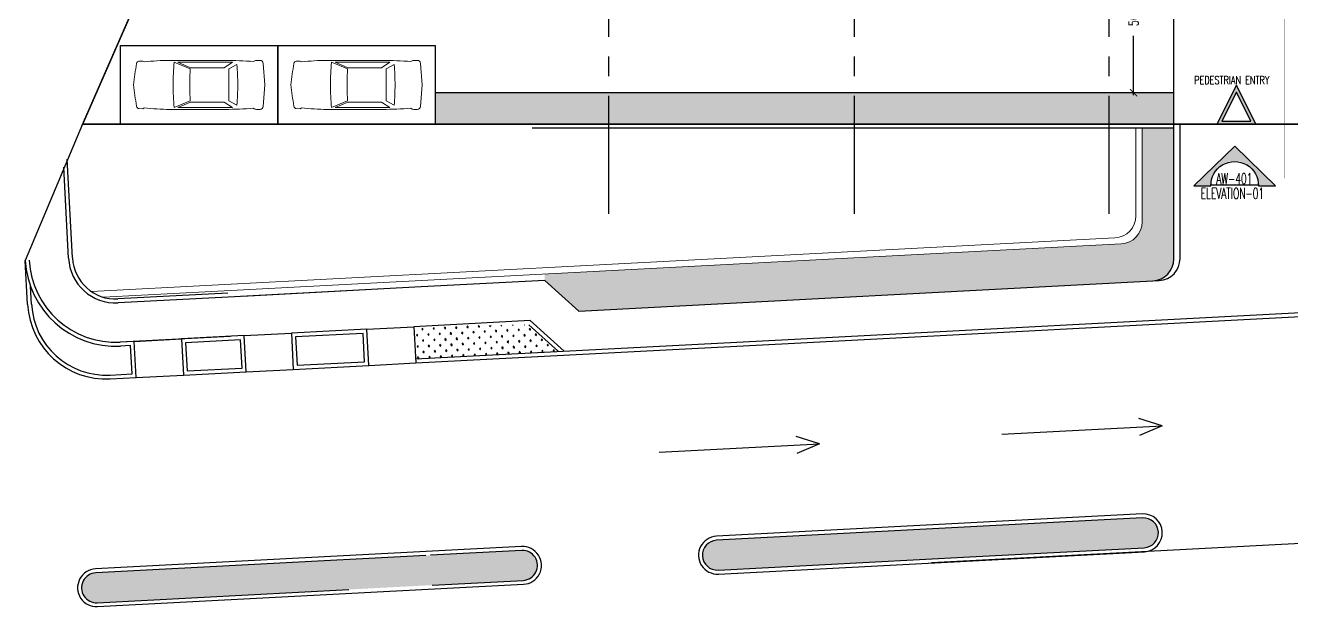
# Model space of a CAD drawing. Header units: millimetres. Extents: x -2076597 to 16308595, y -4402071 to 17875273.
# Drawn here: x -2076597 to -2036348, y -4143813 to -4125350 of the extents above; entities that cross this region are included whole.
import ezdxf
from ezdxf.lldxf.tags import DXFTag

# ---------------------------------------------------------------- set-up
doc = ezdxf.new("R2010")
doc.units = ezdxf.units.MM
for name, pattern in [('CENTER', [50.8, 31.75, -6.35, 6.35, -6.35]), ('CENTER2', [1.125, 0.75, -0.125, 0.125, -0.125]), ('CONTINULUS', [0])]:
    doc.linetypes.add(name, pattern=pattern)
for name, color, linetype, lineweight in [('A- REF LINES', 5, 'Continuous', 9), ('A-DETL-GENF', 92, 'Continuous', 9), ('A-DETL-THIN', 1, 'Continuous', 9), ('A-ELEV FINEWALL', 6, 'Continuous', 9), ('G-IMPT', 8, 'Continuous', 9)]:
    doc.layers.add(name, color=color, linetype=linetype, lineweight=lineweight)
for name, color, linetype in [('A- RETAINING WALL HATCH', 252, 'Continuous'), ('A- STAIRSCASE', 1, 'Continuous'), ('A-CAR', 251, 'Continuous'), ('A-DIMS', 4, 'Continuous'), ('A-DRIVEWAY', 1, 'Continuous'), ('a-ref', 5, 'Continuous'), ('A-RETAINING WALL', 7, 'Continuous'), ('A-SITE BOUNDARY', 7, 'CENTER'), ('A-TXTROOM', 3, 'Continuous'), ('La-hatch', 8, 'Continuous'), ('LA-KERB', 42, 'Continuous'), ('LA-MEDIAN', 3, 'Continuous'), ('LA-PAVING', 6, 'Continuous'), ('LA-PLANTING', 90, 'Continuous'), ('S-GRID', 252, 'CENTER2')]:
    doc.layers.add(name, color=color, linetype=linetype)
doc.styles.add('ROMANS', font='romans.shx', dxfattribs={"width": 0.75})
tags = doc.linetypes.add('DASHEDX2', pattern=[1.5, 1, -0.5]).pattern_tags.tags
tags[6:7] = [DXFTag(74, 4), DXFTag(75, 0), DXFTag(340, '0'), DXFTag(46, 1.0), DXFTag(50, 0.0), DXFTag(44, 0.0), DXFTag(45, 0.0)]
tags[4:5] = [DXFTag(74, 4), DXFTag(75, 0), DXFTag(340, '0'), DXFTag(46, 1.0), DXFTag(50, 0.0), DXFTag(44, 0.0), DXFTag(45, 0.0)]
tags = doc.linetypes.add('Sheet-A1-BLOCK-12$0$DASHDOT2', pattern=[0.5, 0.25, -0.125, 0, -0.125]).pattern_tags.tags
tags[10:11] = [DXFTag(74, 4), DXFTag(75, 0), DXFTag(340, '0'), DXFTag(46, 1.0), DXFTag(50, 0.0), DXFTag(44, 0.0), DXFTag(45, 0.0)]
tags[8:9] = [DXFTag(74, 4), DXFTag(75, 0), DXFTag(340, '0'), DXFTag(46, 1.0), DXFTag(50, 0.0), DXFTag(44, 0.0), DXFTag(45, 0.0)]
tags[6:7] = [DXFTag(74, 4), DXFTag(75, 0), DXFTag(340, '0'), DXFTag(46, 1.0), DXFTag(50, 0.0), DXFTag(44, 0.0), DXFTag(45, 0.0)]
tags[4:5] = [DXFTag(74, 4), DXFTag(75, 0), DXFTag(340, '0'), DXFTag(46, 1.0), DXFTag(50, 0.0), DXFTag(44, 0.0), DXFTag(45, 0.0)]
doc.dimstyles.new('DIMM-100', dxfattribs={"dimscale": 150, "dimtxt": 2, "dimasz": 1.5, "dimexe": 1, "dimexo": 0, "dimgap": 2, "dimtad": 0, "dimtoh": 1, "dimdec": 0, "dimzin": 0, "dimdsep": 46, "dimtxsty": 'ROMANS', "dimblk": 'ARCHTICK', "dimcen": 1.5, "dimdle": 0.5, "dimclrd": 8, "dimclre": 8, "dimclrt": 256, "dimazin": 0, "dimtfac": 1, "dimtdec": 0, "dimtix": 1, "dimtofl": 0, "dimtmove": 2, "dimatfit": 3, "dimldrblk": 'DOT', "dimfxl": 0, "dimtolj": 1, "dimtzin": 0, "dimarcsym": 0})
pattern_1 = [(90, (-2923080.42, -3104110.72), (-107.7630734, 107.7630734), [28.575, -186.951147]), (45, (-2923080.42, -3104110.72), (-107.763073, 107.763073), [28.575, -123.825]), (135, (-2923080.42, -3104110.72), (-107.763073, -107.763073), [28.575, -123.825])]

# ---------------------------------------------------------------- blocks, each defined once
blk = doc.blocks.new('Family - ___-240295-0_ ground floor')
at = {"layer": 'A-SITE BOUNDARY', "ltscale": 100, "const_width": 50}
blk.add_lwpolyline([(83289, 239099), (44096, 242471), (19986, 187452), (76141, 187452)], close=True, dxfattribs=at)
blk = doc.blocks.new('CAR_0001 - CAR_dwg_AV-LSP01-273113--1_ BASEMENT')
at = {"layer": 'G-IMPT'}
for p, q in [((-2319, 915), (-2182, 915)), ((-990, 915), (1117, 915)), ((340, 589), (955, 845)), ((-2319, -954), (-2182, -954)), ((-990, -954), (1117, -954)), ((340, -628), (955, -884))]:
    blk.add_line(p, q, dxfattribs=at)
at = {"layer": 'G-IMPT', "flags": 128}
for points in [[(-2436, -837), (-2500, -19), (-2436, 798)], [(-1438, 756), (-1131, 589), (-1131, -19), (-1131, -628), (-1438, -794)], [(2103, 857), (2147, 889), (2297, 883)], [(2103, -895), (2147, -927), (2297, -921)]]:
    blk.add_lwpolyline(points, dxfattribs=at)
for points in [[(331, 636), (820, 845), (-1266, 845), (-949, 636)], [(331, -674), (820, -884), (-1266, -884), (-949, -674)]]:
    blk.add_lwpolyline(points, close=True, dxfattribs=at)
at = {"layer": 'G-IMPT'}
for centre, radius, start, end in [((-2319, 798), 117, 90, 180), ((-2190, 753), 162, 45.3243, 87.3159), ((-958, -12475), 13390, 90.1348, 94.7869), ((7798, -8), 9267, 175.2746, 180.0722), ((-6963, 56), 7323, 359.4134, 4.1768), ((-8158, 23), 9151, 359.7334, 5.1524), ((1063, -8363), 9278, 83.5611, 89.6612), ((2294, 789), 93.4, 4.5136, 88.1591), ((-8484, -1119), 11039, 5.715, 9.9907), ((7798, -31), 9267, 179.9278, 184.7254), ((-6963, -94), 7323, 355.8232, 0.5866), ((-8158, -62), 9151, 354.8476, 0.2666), ((-8484, 1080), 11039, 350.0093, 354.285), ((-2319, -837), 117, 180, 270), ((-2190, -792), 162, 272.6841, 314.6757), ((-958, 12436), 13390, 265.2131, 269.8652), ((1063, 8324), 9278, 270.3388, 276.4389), ((2294, -828), 93.4, 271.8409, 355.4864)]:
    blk.add_arc(centre, radius, start, end, dxfattribs=at)
blk = doc.blocks.new('CAR_0001 - CAR_0001-530957--1_ BASEMENT')
at = {"layer": 'A-CAR'}
blk.add_line((1250, 0), (1250, -5000), dxfattribs=at)
blk.add_lwpolyline([(-1250, 0), (1250, 0), (1250, -5000), (-1250, -5000)], close=True, dxfattribs=at)
at = {"layer": 'A-CAR', "xscale": 0.8333333333333715, "yscale": 0.8333333333333715, "zscale": 0.8333333333333715, "rotation": 90}
blk.add_blockref('CAR_0001 - CAR_dwg_AV-LSP01-273113--1_ BASEMENT', (-16, -2500), dxfattribs=at)
blk = doc.blocks.new('COLUMN 1')
at = {"layer": 'S-GRID', "ltscale": 5000}
for p, q in [((678285.9, -1035578.8), (678285.9, -974745.4)), ((686086.2, -1035578.8), (686086.2, -974750.2)), ((694186.2, -1035578.8), (694186.2, -974750.2))]:
    blk.add_line(p, q, dxfattribs=at)
blk = doc.blocks.new('_ArchTick')
at = {"color": 0, "linetype": 'ByBlock', "const_width": 0.15}
blk.add_lwpolyline([(-0.5, -0.5), (0.5, 0.5)], dxfattribs=at)
blk = doc.blocks.new('*D640')
at = {"layer": 'A-DIMS', "color": 8, "lineweight": -2, "transparency": 16777216}
for p, q in [((-2041221, -4122491), (-2041521, -4122491)), ((-2041221, -4127491), (-2041521, -4127491))]:
    blk.add_line(p, q, dxfattribs=at)
at = {"layer": 'A-DIMS', "color": 8, "linetype": 'CONTINULUS', "lineweight": -2, "transparency": 16777216}
for p, q in [((-2041371, -4122416), (-2041371, -4124295)), ((-2041371, -4127566), (-2041371, -4125688))]:
    blk.add_line(p, q, dxfattribs=at)
at = {"layer": 'Defpoints', "color": 0, "transparency": 16777216}
for p in [(-2041371, -4122491), (-2040095, -4122491), (-2040095, -4127491)]:
    blk.add_point(p, dxfattribs=at)
at = {"layer": 'A-DIMS', "color": 8, "lineweight": -2, "transparency": 16777216, "xscale": 225, "yscale": 225, "zscale": 225}
for p, rotation in [((-2041371, -4122491), 90), ((-2041371, -4127491), 270)]:
    blk.add_blockref('_ArchTick', p, dxfattribs=dict(at, rotation=rotation))
at = {"layer": 'A-DIMS', "transparency": 16777216, "insert": (-2041371, -4124991), "char_height": 300, "attachment_point": 5, "rotation": 90, "style": 'ROMANS'}
blk.add_mtext('\\A1;5000', dxfattribs=at)
blk = doc.blocks.new('_Dot')
at = {"color": 0, "linetype": 'ByBlock', "lineweight": -2}
blk.add_line((-0.5, 0), (-1, 0), dxfattribs=at)
at = {"color": 0, "linetype": 'ByBlock', "const_width": 0.5}
blk.add_lwpolyline([(-0.25, 0, 1), (0.25, 0, 1)], format="xyb", close=True, dxfattribs=at)
blk = doc.blocks.new('SEC LINES')
at = {"layer": 'A-ELEV FINEWALL', "color": 7, "linetype": 'Sheet-A1-BLOCK-12$0$DASHDOT2', "ltscale": 4000, "const_width": 10}
blk.add_lwpolyline([(-3838666, -18329573), (-3838666, -18385694)], dxfattribs=at)

msp = doc.modelspace()

# ---------------------------------------------------------------- hatches: boundary and pattern name
at = {"layer": 'A- RETAINING WALL HATCH'}
h = msp.add_hatch(color=256, dxfattribs=at)
h.dxf.hatch_style = 1
h.paths.add_polyline_path([(-2038105.4, -4127469.2), (-2038566.4, -4128391.2), (-2037644.4, -4128391.2)], flags=16)
h.paths.add_polyline_path([(-2038105.4, -4127245.6), (-2038728.2, -4128491.2), (-2037482.6, -4128491.2)])
at = {"layer": 'A-DETL-GENF', "true_color": 0x376e21}
h = msp.add_hatch(dxfattribs=at)
h.set_pattern_fill('GRASS', color=79, scale=6)
h.set_pattern_definition([(90, (1802100.65, 14255482.13), (-107.76307344, 107.76307344), [28.575, -186.9511469]), (45, (1802100.65, 14255482.13), (-107.7630735, 107.7630735), [28.575, -123.825]), (135, (1802100.65, 14255482.13), (-107.7630735, -107.7630735), [28.575, -123.825])])
h.paths.add_polyline_path([(-2040095.4, -4127491.2), (-2042147.9, -4127491.2), (-2042147.9, -4128491.2), (-2040095.4, -4128491.2)])
h.paths.add_polyline_path([(-2042147.9, -4127491.2), (-2050247.9, -4127491.2), (-2050247.9, -4128491.2), (-2042147.9, -4128491.2)])
h.paths.add_polyline_path([(-2050247.9, -4127491.2), (-2063570.4, -4127491.2), (-2063570.4, -4128491.2), (-2050247.9, -4128491.2)])
h = msp.add_hatch(dxfattribs=at)
h.set_pattern_fill('GRASS', color=79, scale=6)
h.set_pattern_definition(pattern_1)
edge = h.paths.add_edge_path()
edge.add_line((-2060096.7, -4133250.3), (-2060086.1, -4133453.5))
edge.add_line((-2060086.1, -4133453.5), (-2059008.9, -4134423.5))
edge.add_line((-2059008.9, -4134423.5), (-2040758.7, -4133466.9))
edge.add_arc((-2040795.4, -4132767.8), 700, 273.00039, 360)
edge.add_line((-2040095.4, -4132767.8), (-2040095.4, -4128616.2))
edge.add_line((-2040095.4, -4128616.2), (-2041100.4, -4128616.2))
edge.add_line((-2041100.4, -4128616.2), (-2041100.4, -4131590.3))
edge.add_arc((-2041800.4, -4131590.3), 700, -86.99961, 0, ccw=False)
edge.add_line((-2041763.7, -4132289.4), (-2060096.7, -4133250.3))
h = msp.add_hatch(dxfattribs=at)
h.set_pattern_fill('GRASS', color=79, scale=6)
h.set_pattern_definition(pattern_1)
edge = h.paths.add_edge_path()
edge.add_line((-2054576.9, -4142652.8), (-2041034.8, -4141943))
edge.add_arc((-2041059.7, -4141468.6), 475, -86.99961, 93.00039)
edge.add_line((-2041084.6, -4140994.3), (-2054626.7, -4141704.1))
edge.add_arc((-2054601.8, -4142178.4), 475, 93.00039, 273.00039)
h = msp.add_hatch(dxfattribs=at)
h.set_pattern_fill('GRASS', color=79, scale=6)
h.set_pattern_definition(pattern_1)
edge = h.paths.add_edge_path()
edge.add_line((-2074310.5, -4143687.1), (-2060768.4, -4142977.3))
edge.add_arc((-2060793.3, -4142502.9), 475, -86.99961, 93.00039)
edge.add_line((-2060818.2, -4142028.6), (-2074360.2, -4142738.4))
edge.add_arc((-2074335.4, -4143212.7), 475, 93.00039, 273.00039)
at = {"layer": 'a-ref'}
msp.add_hatch(color=66, dxfattribs=at).paths.add_polyline_path([(-2038159.6, -4129208.2), (-2036906.1, -4130430.1), (-2037386.8, -4130430.1, 1), (-2038932.4, -4130430.1), (-2039413.1, -4130430.1)])
at = {"layer": 'LA-PLANTING'}
h = msp.add_hatch(dxfattribs=at)
h.set_pattern_fill('GRASS', color=256, scale=10, angle=-86.99961)
h.set_pattern_definition([(3.00039, (-2119928.01, -3922291.35), (169.95789, 188.75994), [47.625, -311.58524]), (318.00039, (-2119928, -3922291.35), (169.9579, 188.75994), [47.625, -206.375]), (48.00039, (-2119928, -3922291.35), (-188.75994, 169.9579), [47.625, -206.375])])
h.paths.add_polyline_path([(-2059647.4, -4135708.6), (-2060593.2, -4134857), (-2064244.8, -4134923.2), (-2064191.1, -4135946.8)])

# ---------------------------------------------------------------- linework, layer by layer
at = {"layer": 'A-DETL-THIN'}
for p, q in [((-2041300.4, -4128616.2), (-2041300.4, -4131400.5)), ((-2041100.4, -4128616.2), (-2041100.4, -4131590.3)), ((-2041763.7, -4132289.4), (-2058348.2, -4133158.6)), ((-2041963.7, -4132099.6), (-2058347.9, -4132958.3)), ((-2058347.9, -4132958.3), (-2074497, -4133804.8)), ((-2058348.2, -4133158.6), (-2074115.4, -4133985.1))]:
    msp.add_line(p, q, dxfattribs=at)
for centre in [(-2042000.4, -4131400.5), (-2041800.4, -4131590.3)]:
    msp.add_arc(centre, 700, 273.00039, 0, dxfattribs=at)
at = {"layer": 'A-DRIVEWAY'}
for p, q in [((-2074776.7, -4128491.2), (-2076596.8, -4132819.8)), ((-2076523.7, -4134214.9), (-2076596.8, -4132819.8)), ((-2052347.9, -4135451.2), (-2031378.1, -4134352.1)), ((-2064184.6, -4136071.6), (-2052347.9, -4135451.2)), ((-2069577.2, -4136354.3), (-2068079.2, -4136275.8)), ((-2065682.5, -4136150.1), (-2064184.6, -4136071.6)), ((-2073896.2, -4136580.7), (-2073072.4, -4136537.5)), ((-2073072.4, -4136537.5), (-2071574.4, -4136459)), ((-2029673.4, -4141472.6), (-2047799.3, -4142422.7))]:
    msp.add_line(p, q, dxfattribs=at)
msp.add_arc((-2074027.1, -4134084.1), 2500, 183.00039, 273.00039, dxfattribs=at)
at = {"layer": 'a-ref', "color": 3, "linetype": 'Continuous', "ltscale": 1000}
msp.add_lwpolyline([(-2039457.9, -4130448.4), (-2038913.9, -4130448.4, -1.0244516), (-2037405.2, -4130448.4), (-2036861.3, -4130448.4), (-2038159.6, -4129182.8)], format="xyb", close=True, dxfattribs=at)
at = {"layer": 'A-RETAINING WALL'}
for points in [[(-2038105.4, -4127245.6), (-2038728.2, -4128491.2), (-2037482.6, -4128491.2)], [(-2038105.4, -4127469.2), (-2038566.4, -4128391.2), (-2037644.4, -4128391.2)]]:
    msp.add_lwpolyline(points, close=True, dxfattribs=at)
at = {"layer": 'La-hatch', "ltscale": 0.1}
msp.add_line((-2037405.5, -4130430.1), (-2038914.2, -4130430.1), dxfattribs=at)
at = {"layer": 'LA-KERB'}
for p, q in [((-2040095.4, -4132767.8), (-2040095.4, -4121131.2)), ((-2040095.4, -4128616.2), (-2060490.9, -4128616.2)), ((-2040095.4, -4128491.2), (-2049347.9, -4128491.2)), ((-2040095.4, -4128491.2), (-2036300.4, -4128491.2)), ((-2039895.4, -4132757.4), (-2039895.4, -4128491.2)), ((-2075223.8, -4132744.9), (-2075375.2, -4129857)), ((-2075099, -4132738.3), (-2075263.4, -4129601.8)), ((-2059008.9, -4134423.5), (-2060086.1, -4133453.5)), ((-2059008.9, -4134423.5), (-2040558.7, -4133456.4)), ((-2076398.8, -4134208.4), (-2076428.2, -4133647.7)), ((-2070158.7, -4133856.3), (-2073653.9, -4134039.5)), ((-2070152.2, -4133981.1), (-2073647.4, -4134164.3)), ((-2052347.9, -4135326), (-2031384.6, -4134227.3)), ((-2059470.8, -4135699.4), (-2060548.1, -4134729.4)), ((-2059647.4, -4135708.6), (-2060593.2, -4134857)), ((-2070086.8, -4135229.4), (-2073581.9, -4135412.6)), ((-2073132.6, -4135389.1), (-2073581.9, -4135412.6)), ((-2073250.9, -4135520.4), (-2073575.4, -4135537.4)), ((-2073250.9, -4135520.4), (-2073575.4, -4135537.4)), ((-2073203.7, -4136419.2), (-2073250.9, -4135520.4)), ((-2073072.4, -4136537.5), (-2073132.6, -4135389.1)), ((-2064191.1, -4135946.8), (-2052347.9, -4135326)), ((-2073902.8, -4136455.8), (-2073203.7, -4136419.2))]:
    msp.add_line(p, q, dxfattribs=at)
for points in [[(-2040095.4, -4128491.2), (-2040095.4, -4127491.2), (-2063570.4, -4127491.2)], [(-2060086.1, -4133453.5), (-2064010.6, -4133659.2)], [(-2060548.1, -4134729.4), (-2064244.8, -4134923.2)]]:
    msp.add_lwpolyline(points, dxfattribs=at)
for points in [[(-2065682.5, -4136150.1), (-2065742.7, -4135001.7), (-2068139.4, -4135127.3), (-2068079.2, -4136275.8)], [(-2067960.9, -4136144.4), (-2065813.9, -4136031.9), (-2065861, -4135133.1), (-2068008.1, -4135245.6)], [(-2071574.4, -4136459), (-2069577.2, -4136354.3), (-2069637.4, -4135205.9), (-2071634.6, -4135310.5)], [(-2071456.1, -4136327.6), (-2069708.5, -4136236), (-2069755.7, -4135337.2), (-2071503.3, -4135428.8)]]:
    msp.add_lwpolyline(points, close=True, dxfattribs=at)
for centre, radius, start, end in [((-2073725.9, -4132666.4), 1500, 183.00039, 273.00039), ((-2073725.9, -4132666.4), 1375, 183.00039, 273.00039), ((-2040795.4, -4132767.8), 700, 273.00039, 0), ((-2040595.4, -4132757.4), 700, 273.00039, 0), ((-2073725.9, -4132666.4), 2875, 183.00039, 273.00039), ((-2073725.9, -4132666.4), 2750, 183.00039, 273.00039), ((-2074027.1, -4134084.1), 2375, 183.00039, 273.00039)]:
    msp.add_arc(centre, radius, start, end, dxfattribs=at)
at = {"layer": 'LA-MEDIAN'}
for points in [[(-2054570.4, -4142777.6), (-2041028.3, -4142067.8, 1), (-2041091.1, -4140869.4), (-2054633.2, -4141579.2, 1)], [(-2074304, -4143811.9), (-2060761.9, -4143102.1, 1), (-2060824.7, -4141903.8), (-2074366.8, -4142613.6, 1)]]:
    msp.add_lwpolyline(points, format="xyb", close=True, dxfattribs=at)
for points in [[(-2044130.4, -4141153.9), (-2054626.7, -4141704.1, 1), (-2054576.9, -4142652.8), (-2046577.2, -4142233.5)], [(-2046577.2, -4142233.5), (-2041034.8, -4141943, 1), (-2041084.6, -4140994.3), (-2044130.4, -4141153.9)], [(-2063664.5, -4143129.1), (-2060768.4, -4142977.3, 1), (-2060818.2, -4142028.6), (-2063714.2, -4142180.4)], [(-2063864, -4142188.2), (-2074360.2, -4142738.4, 1), (-2074310.5, -4143687.1), (-2066310.8, -4143267.8)]]:
    msp.add_lwpolyline(points, format="xyb", dxfattribs=at)
at = {"layer": 'LA-PAVING'}
for p, q in [((-2069637.4, -4135205.9), (-2068139.4, -4135127.3)), ((-2065742.7, -4135001.7), (-2064244.8, -4134923.2)), ((-2064244.8, -4134923.2), (-2064184.6, -4136071.6)), ((-2073132.6, -4135389.1), (-2071634.6, -4135310.5)), ((-2040468.2, -4138067.1), (-2041210.6, -4137836.3)), ((-2051359.7, -4138638), (-2052102.1, -4138407.2)), ((-2045557.2, -4138333.9), (-2040468.2, -4138067.1)), ((-2040468.2, -4138067.1), (-2041182.4, -4138374.3)), ((-2056448.8, -4138904.7), (-2051359.7, -4138638)), ((-2051359.7, -4138638), (-2052073.9, -4138945.1))]:
    msp.add_line(p, q, dxfattribs=at)
for points in [[(-2064010.6, -4133659.2), (-2070152.2, -4133981.1)], [(-2064609.8, -4133690.6), (-2069702.8, -4133957.6)]]:
    msp.add_lwpolyline(points, dxfattribs=at)

# ---------------------------------------------------------------- block references
at = {"layer": 'A- REF LINES'}
msp.add_blockref('SEC LINES', (1802100.7, 14255482.1), dxfattribs=at)
at = {"layer": 'A- STAIRSCASE', "linetype": 'DASHEDX2', "ltscale": 500}
msp.add_blockref('COLUMN 1', (-2736334, -3095757), dxfattribs=at)
at = {"layer": 'A-CAR', "rotation": 89.99999999999999}
for p in [(-2073570.4, -4127241.2), (-2068570.4, -4127241.2)]:
    msp.add_blockref('CAR_0001 - CAR_0001-530957--1_ BASEMENT', p, dxfattribs=at)
at = {"layer": 'A-DETL-GENF', "color": 8}
msp.add_blockref('Family - ___-240295-0_ ground floor', (-2094762.5, -4315943.5), dxfattribs=at)

# ---------------------------------------------------------------- texts
at = {"layer": 'A-TXTROOM', "style": 'ROMANS', "width": 0.6}
for s, height, p in [('AW-401', 347.32, (-2038743.9, -4130393.6)), ('ELEVATION-01', 347.319, (-2039236.3, -4130862.4))]:
    msp.add_text(s, height=height, rotation=359.99444, dxfattribs=at).set_placement(p)
at = {"layer": 'A-TXTROOM', "insert": (-2039446, -4126964.7), "char_height": 250.282, "width": 3684.893, "attachment_point": 1, "style": 'ROMANS'}
msp.add_mtext('PEDESTRIAN ENTRY', dxfattribs=at)

# ---------------------------------------------------------------- dimensions: what is measured, and where the dimension line sits
at = {"layer": 'A-DIMS'}
dim = msp.add_aligned_dim(p1=(-2040095.4, -4127491.2), p2=(-2040095.4, -4122491.2), distance=1276, dimstyle='DIMM-100', override={"dimfxlon": 1}, dxfattribs=at)
dim.commit()
dim.dimension.update_dxf_attribs({"geometry": '*D640', "text_midpoint": (-2041371.3, -4124991.2)})

doc.saveas('drawing.dxf')
